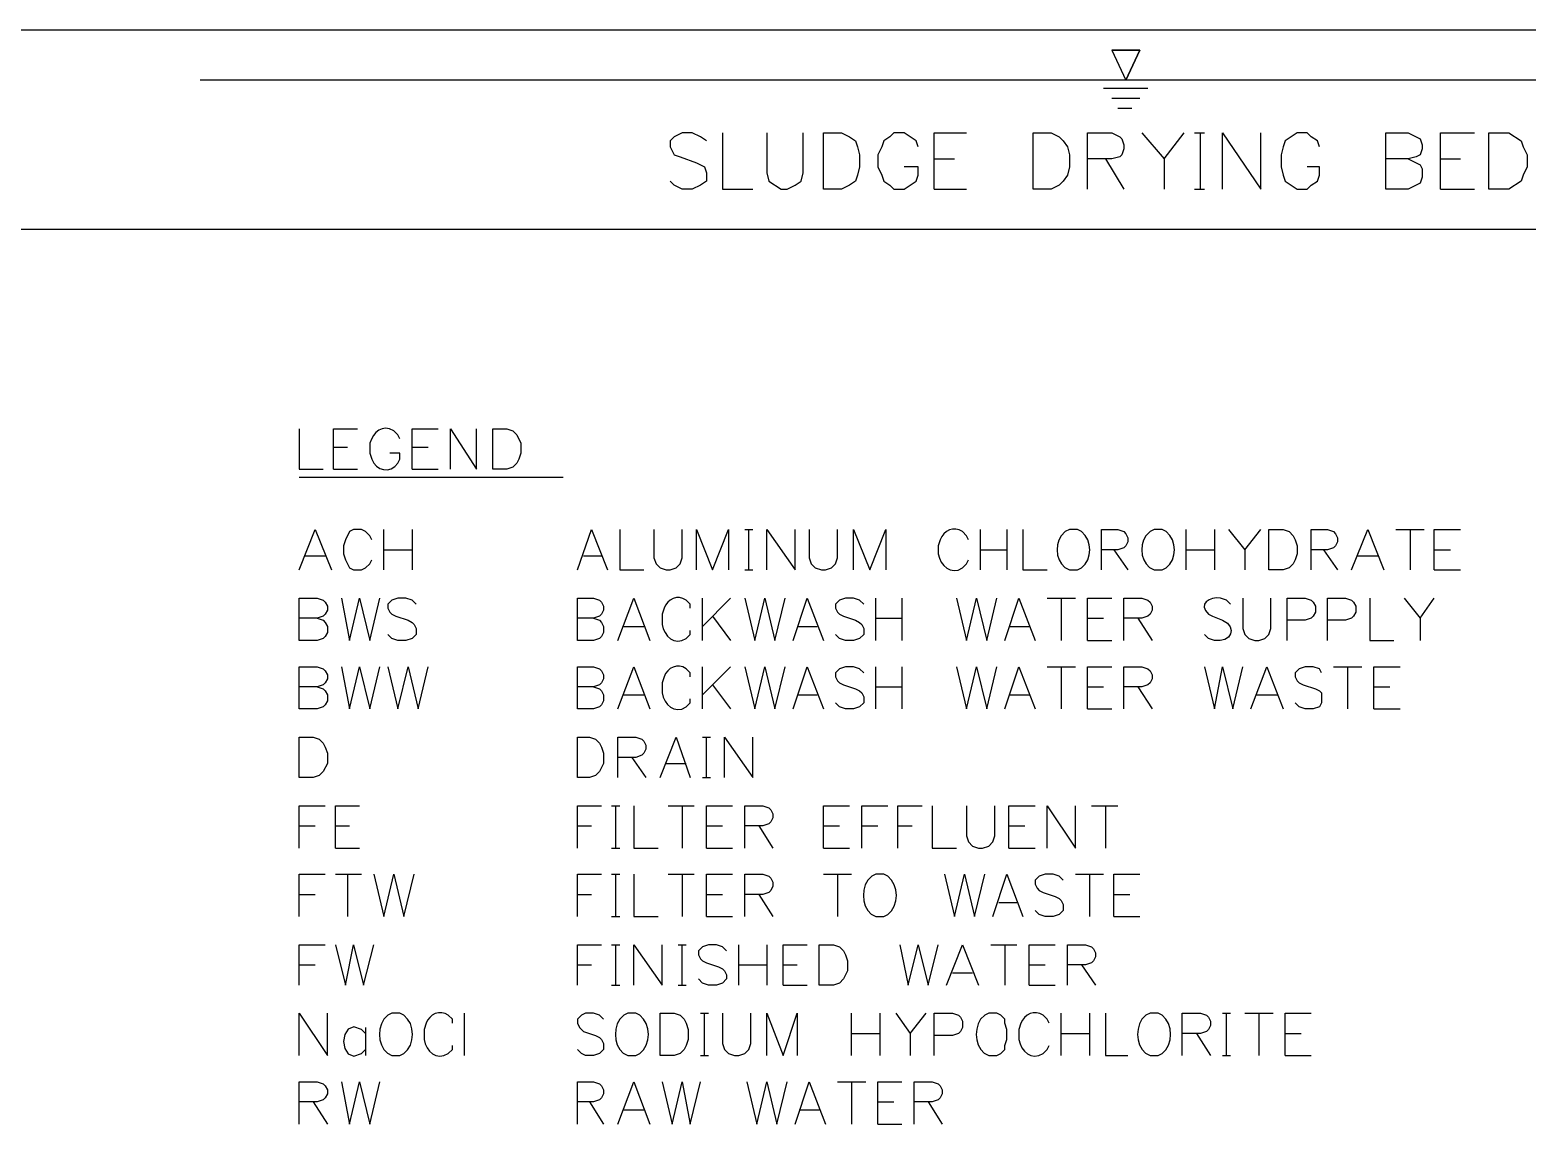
# Model space of a CAD drawing. Header units: metres. Extents: x 45 to 1207, y 17 to 774.
# Drawn here: x 636.8 to 815, y 154.6 to 284.9 of the extents above; entities that cross this region are included whole.
import ezdxf

# ---------------------------------------------------------------- set-up
doc = ezdxf.new("R2010")
doc.units = ezdxf.units.M

msp = doc.modelspace()

# ---------------------------------------------------------------- linework, layer by layer
for p, q in [((765.6, 282.48), (767.28, 278.88)), ((768.96, 282.48), (765.6, 282.48)), ((765.6, 282.48), (768.96, 282.48)), ((765.6, 282.48), (768.96, 282.48)), ((767.28, 278.88), (768.96, 282.48)), ((768.96, 282.48), (767.28, 278.88)), ((831.36, 278.88), (657.12, 278.88)), ((769.92, 277.92), (764.64, 277.92)), ((768.96, 276.72), (765.6, 276.72)), ((768, 275.52), (766.32, 275.52)), ((713.52, 272.16), (713.04, 271.68)), ((713.04, 271.68), (713.04, 270.96)), ((713.04, 270.96), (713.52, 270)), ((714.48, 272.64), (713.52, 272.16)), ((715.68, 272.64), (714.48, 272.64)), ((716.64, 272.16), (715.68, 272.64)), ((717.36, 271.68), (716.64, 272.16)), ((719.28, 272.64), (719.28, 265.92)), ((724.56, 272.64), (724.56, 267.84)), ((728.88, 267.84), (728.88, 272.64)), ((731.28, 265.92), (731.28, 272.64)), ((731.28, 272.64), (733.44, 272.64)), ((733.44, 272.64), (734.4, 272.16)), ((734.4, 272.16), (735.12, 271.68)), ((735.12, 271.68), (735.36, 270.96)), ((735.36, 270.96), (735.6, 270)), ((738.24, 270.96), (737.76, 270)), ((738.48, 271.68), (738.24, 270.96)), ((739.2, 272.16), (738.48, 271.68)), ((739.68, 272.64), (739.2, 272.16)), ((740.88, 272.64), (739.68, 272.64)), ((742.32, 271.68), (740.88, 272.64)), ((742.56, 270.96), (742.32, 271.68)), ((744.48, 265.92), (744.48, 272.64)), ((744.48, 272.64), (748.32, 272.64)), ((756.24, 265.92), (756.24, 272.64)), ((756.24, 272.64), (758.4, 272.64)), ((758.4, 272.64), (759.36, 272.16)), ((759.36, 272.16), (759.84, 271.68)), ((759.84, 271.68), (760.32, 270.96)), ((760.32, 270.96), (760.56, 270)), ((762.72, 265.92), (762.72, 272.64)), ((762.72, 272.64), (765.6, 272.64)), ((765.6, 272.64), (766.56, 272.16)), ((766.56, 272.16), (766.8, 271.92)), ((766.8, 271.92), (767.04, 271.2)), ((767.04, 271.2), (767.04, 270.72)), ((769.2, 272.64), (771.84, 269.52)), ((771.84, 269.52), (774.24, 272.64)), ((775.44, 272.64), (776.64, 272.64)), ((776.16, 265.92), (776.16, 272.64)), ((778.8, 265.92), (778.8, 272.64)), ((778.8, 272.64), (783.36, 265.92)), ((783.36, 265.92), (783.36, 272.64)), ((786, 270.96), (785.76, 270)), ((786.24, 271.68), (786, 270.96)), ((787.68, 272.64), (786.24, 271.68)), ((788.88, 272.64), (787.68, 272.64)), ((789.36, 272.16), (788.88, 272.64)), ((790.08, 271.68), (789.36, 272.16)), ((790.32, 270.96), (790.08, 271.68)), ((798.24, 265.92), (798.24, 272.64)), ((798.24, 272.64), (800.88, 272.64)), ((800.88, 272.64), (802.32, 271.92)), ((802.32, 271.92), (802.56, 271.2)), ((802.56, 271.2), (802.56, 270.72)), ((804.72, 265.92), (804.72, 272.64)), ((804.72, 272.64), (808.8, 272.64)), ((810.48, 265.92), (810.48, 272.64)), ((810.48, 272.64), (812.88, 272.64)), ((812.88, 272.64), (814.32, 271.68)), ((814.32, 271.68), (814.56, 270.96)), ((814.56, 270.96), (815.04, 270)), ((713.52, 270), (714.24, 269.76)), ((714.24, 269.76), (716.16, 269.04)), ((735.6, 270), (735.6, 268.56)), ((737.76, 270), (737.76, 268.56)), ((744.48, 269.52), (746.88, 269.52)), ((760.56, 270), (760.56, 268.56)), ((765.6, 269.52), (762.72, 269.52)), ((764.88, 269.52), (767.04, 265.92)), ((766.56, 269.76), (765.6, 269.52)), ((766.8, 270), (766.56, 269.76)), ((767.04, 270.72), (766.8, 270)), ((771.84, 269.52), (771.84, 265.92)), ((785.76, 270), (785.76, 268.56)), ((800.88, 269.52), (798.24, 269.52)), ((801.84, 269.76), (800.88, 269.52)), ((800.88, 269.52), (802.32, 268.8)), ((802.32, 270), (801.84, 269.76)), ((802.56, 270.72), (802.32, 270)), ((804.72, 269.52), (807.12, 269.52)), ((815.04, 270), (815.04, 268.56)), ((716.16, 269.04), (717.12, 268.56)), ((717.12, 268.56), (717.36, 267.84)), ((717.36, 267.84), (717.36, 266.88)), ((724.56, 267.84), (724.8, 266.88)), ((728.64, 266.88), (728.88, 267.84)), ((735.36, 267.6), (735.12, 266.88)), ((735.6, 268.56), (735.36, 267.6)), ((737.76, 268.56), (738.24, 267.6)), ((738.24, 267.6), (738.48, 266.88)), ((742.56, 268.56), (740.88, 268.56)), ((742.32, 266.88), (742.56, 267.6)), ((742.56, 267.6), (742.56, 268.56)), ((760.32, 267.6), (759.84, 266.88)), ((760.56, 268.56), (760.32, 267.6)), ((785.76, 268.56), (786, 267.6)), ((786, 267.6), (786.24, 266.88)), ((790.32, 268.56), (788.88, 268.56)), ((790.08, 266.88), (790.32, 267.6)), ((790.32, 267.6), (790.32, 268.56)), ((802.32, 268.8), (802.56, 268.32)), ((802.56, 267.36), (802.32, 266.64)), ((802.56, 268.32), (802.56, 267.36)), ((814.56, 267.6), (814.32, 266.88)), ((815.04, 268.56), (814.56, 267.6)), ((713.52, 266.4), (713.04, 266.88)), ((714.48, 265.92), (713.52, 266.4)), ((715.68, 265.92), (714.48, 265.92)), ((716.64, 266.4), (715.68, 265.92)), ((717.36, 266.88), (716.64, 266.4)), ((719.28, 265.92), (722.88, 265.92)), ((724.8, 266.88), (726.24, 265.92)), ((726.24, 265.92), (726.96, 265.92)), ((726.96, 265.92), (727.92, 266.4)), ((727.92, 266.4), (728.64, 266.88)), ((733.44, 265.92), (731.28, 265.92)), ((734.4, 266.4), (733.44, 265.92)), ((735.12, 266.88), (734.4, 266.4)), ((738.48, 266.88), (739.2, 266.4)), ((739.2, 266.4), (739.68, 265.92)), ((739.68, 265.92), (740.88, 265.92)), ((740.88, 265.92), (742.32, 266.88)), ((744.48, 265.92), (748.32, 265.92)), ((758.4, 265.92), (756.24, 265.92)), ((759.36, 266.4), (758.4, 265.92)), ((759.84, 266.88), (759.36, 266.4)), ((775.44, 265.92), (776.64, 265.92)), ((786.24, 266.88), (787.68, 265.92)), ((787.68, 265.92), (788.88, 265.92)), ((788.88, 265.92), (789.36, 266.4)), ((789.36, 266.4), (790.08, 266.88)), ((800.88, 265.92), (798.24, 265.92)), ((802.32, 266.64), (800.88, 265.92)), ((804.72, 265.92), (808.8, 265.92)), ((812.88, 265.92), (810.48, 265.92)), ((814.32, 266.88), (812.88, 265.92)), ((668.88, 237.36), (668.88, 232.56)), ((672.96, 232.56), (672.96, 237.36)), ((672.96, 237.36), (675.84, 237.36)), ((680.64, 236.64), (680.16, 237.12)), ((682.32, 232.56), (682.32, 237.36)), ((682.32, 237.36), (685.44, 237.36)), ((686.88, 232.56), (686.88, 237.36)), ((686.88, 237.36), (690, 232.56)), ((690, 232.56), (690, 237.36)), ((691.92, 232.56), (691.92, 237.36)), ((691.92, 237.36), (693.6, 237.36)), ((693.6, 237.36), (694.32, 237.12)), ((694.32, 237.12), (694.8, 236.64)), ((677.28, 235.68), (677.28, 234.48)), ((680.88, 236.16), (680.64, 236.64)), ((694.8, 236.64), (695.28, 235.68)), ((695.28, 235.68), (695.28, 234.48)), ((672.96, 235.2), (674.64, 235.2)), ((677.28, 234.48), (677.52, 233.76)), ((680.88, 234.48), (679.68, 234.48)), ((680.64, 233.28), (680.88, 233.76)), ((680.88, 233.76), (680.88, 234.48)), ((682.32, 235.2), (684.24, 235.2)), ((695.04, 233.76), (694.8, 233.28)), ((695.28, 234.48), (695.04, 233.76)), ((668.88, 232.56), (671.76, 232.56)), ((672.96, 232.56), (675.84, 232.56)), ((682.32, 232.56), (685.44, 232.56)), ((693.6, 232.56), (691.92, 232.56)), ((694.32, 232.8), (693.6, 232.56)), ((694.8, 233.28), (694.32, 232.8)), ((668.88, 231.6), (700.32, 231.6)), ((668.88, 220.56), (670.8, 225.36)), ((670.8, 225.36), (672.72, 220.56)), ((674.88, 225.12), (674.4, 224.16)), ((675.36, 225.36), (674.88, 225.12)), ((676.32, 225.36), (675.36, 225.36)), ((676.8, 225.12), (676.32, 225.36)), ((677.28, 224.64), (676.8, 225.12)), ((677.52, 224.16), (677.28, 224.64)), ((678.96, 220.56), (678.96, 225.36)), ((682.32, 225.36), (682.32, 220.56)), ((702, 220.56), (703.68, 225.36)), ((703.68, 225.36), (705.6, 220.56)), ((707.04, 225.36), (707.04, 220.56)), ((711.12, 225.36), (711.12, 222)), ((714.48, 222), (714.48, 225.36)), ((716.16, 220.56), (716.16, 225.36)), ((716.16, 225.36), (718.08, 220.56)), ((718.08, 220.56), (720, 225.36)), ((720, 225.36), (720, 220.56)), ((721.92, 225.36), (722.88, 225.36)), ((722.4, 220.56), (722.4, 225.36)), ((724.56, 220.56), (724.56, 225.36)), ((724.56, 225.36), (727.92, 220.56)), ((727.92, 220.56), (727.92, 225.36)), ((729.6, 225.36), (729.6, 222)), ((732.96, 222), (732.96, 225.36)), ((734.88, 220.56), (734.88, 225.36)), ((734.88, 225.36), (736.8, 220.56)), ((736.8, 220.56), (738.72, 225.36)), ((738.72, 225.36), (738.72, 220.56)), ((748.32, 224.64), (747.84, 225.12)), ((748.56, 224.16), (748.32, 224.64)), ((750, 220.56), (750, 225.36)), ((753.12, 225.36), (753.12, 220.56)), ((755.04, 225.36), (755.04, 220.56)), ((760.08, 225.12), (759.6, 224.64)), ((760.56, 225.36), (760.08, 225.12)), ((761.52, 225.36), (760.56, 225.36)), ((762, 225.12), (761.52, 225.36)), ((764.4, 220.56), (764.4, 225.36)), ((764.4, 225.36), (766.32, 225.36)), ((766.32, 225.36), (767.04, 225.12)), ((767.04, 225.12), (767.28, 224.88)), ((767.28, 224.88), (767.52, 224.4)), ((770.16, 225.12), (769.68, 224.64)), ((770.64, 225.36), (770.16, 225.12)), ((771.6, 225.36), (770.64, 225.36)), ((772.08, 225.12), (771.6, 225.36)), ((774.48, 220.56), (774.48, 225.36)), ((777.84, 225.36), (777.84, 220.56)), ((779.52, 225.36), (781.44, 222.96)), ((781.44, 222.96), (783.36, 225.36)), ((784.32, 220.56), (784.32, 225.36)), ((784.32, 225.36), (786, 225.36)), ((786, 225.36), (786.72, 225.12)), ((786.72, 225.12), (787.2, 224.64)), ((787.2, 224.64), (787.44, 224.16)), ((789.36, 220.56), (789.36, 225.36)), ((789.36, 225.36), (791.28, 225.36)), ((791.28, 225.36), (792, 225.12)), ((792, 225.12), (792.24, 224.88)), ((792.24, 224.88), (792.48, 224.4)), ((794.16, 220.56), (796.08, 225.36)), ((796.08, 225.36), (798, 220.56)), ((799.44, 225.36), (802.8, 225.36)), ((801.12, 225.36), (801.12, 220.56)), ((804, 220.56), (804, 225.36)), ((804, 225.36), (807.12, 225.36)), ((674.4, 224.16), (674.16, 223.44)), ((674.16, 223.44), (674.16, 222.48)), ((678.96, 222.96), (682.32, 222.96)), ((745.2, 224.16), (744.96, 223.44)), ((744.96, 223.44), (744.96, 222.48)), ((750, 222.96), (753.12, 222.96)), ((766.32, 222.96), (764.4, 222.96)), ((765.84, 222.96), (767.52, 220.56)), ((767.04, 223.2), (766.32, 222.96)), ((767.28, 223.44), (767.04, 223.2)), ((767.52, 223.92), (767.28, 223.44)), ((767.52, 224.4), (767.52, 223.92)), ((774.48, 222.96), (777.84, 222.96)), ((781.44, 222.96), (781.44, 220.56)), ((787.44, 224.16), (787.68, 223.44)), ((787.68, 223.44), (787.68, 222.48)), ((791.28, 222.96), (789.36, 222.96)), ((790.8, 222.96), (792.48, 220.56)), ((792, 223.2), (791.28, 222.96)), ((792.24, 223.44), (792, 223.2)), ((792.48, 223.92), (792.24, 223.44)), ((792.48, 224.4), (792.48, 223.92)), ((804, 222.96), (805.92, 222.96)), ((669.6, 222.24), (672, 222.24)), ((674.16, 222.48), (674.4, 221.76)), ((674.4, 221.76), (674.88, 220.8)), ((676.8, 220.8), (677.28, 221.28)), ((677.28, 221.28), (677.52, 221.76)), ((702.72, 222.24), (704.88, 222.24)), ((711.12, 222), (711.36, 221.28)), ((711.36, 221.28), (711.84, 220.8)), ((713.76, 220.8), (714.24, 221.28)), ((714.24, 221.28), (714.48, 222)), ((729.6, 222), (729.84, 221.28)), ((729.84, 221.28), (730.32, 220.8)), ((732.24, 220.8), (732.72, 221.28)), ((732.72, 221.28), (732.96, 222)), ((747.84, 220.8), (748.32, 221.28)), ((748.32, 221.28), (748.56, 221.76)), ((787.2, 221.28), (786.72, 220.8)), ((787.44, 221.76), (787.2, 221.28)), ((787.68, 222.48), (787.44, 221.76)), ((794.88, 222.24), (797.28, 222.24)), ((674.88, 220.8), (675.36, 220.56)), ((675.36, 220.56), (676.32, 220.56)), ((676.32, 220.56), (676.8, 220.8)), ((707.04, 220.56), (709.92, 220.56)), ((711.84, 220.8), (712.56, 220.56)), ((712.56, 220.56), (713.04, 220.56)), ((713.04, 220.56), (713.76, 220.8)), ((721.92, 220.56), (722.88, 220.56)), ((730.32, 220.8), (731.04, 220.56)), ((731.04, 220.56), (731.52, 220.56)), ((731.52, 220.56), (732.24, 220.8)), ((755.04, 220.56), (757.92, 220.56)), ((760.56, 220.56), (761.52, 220.56)), ((761.52, 220.56), (762, 220.8)), ((770.64, 220.56), (771.6, 220.56)), ((771.6, 220.56), (772.08, 220.8)), ((786, 220.56), (784.32, 220.56)), ((786.72, 220.8), (786, 220.56)), ((804, 220.56), (807.12, 220.56)), ((668.88, 212.16), (668.88, 217.2)), ((668.88, 217.2), (671.04, 217.2)), ((671.04, 217.2), (671.76, 216.96)), ((671.76, 216.96), (672, 216.72)), ((672, 216.72), (672.24, 216.24)), ((672.24, 215.76), (672, 215.28)), ((672.24, 216.24), (672.24, 215.76)), ((673.92, 217.2), (674.88, 212.16)), ((674.88, 212.16), (676.08, 217.2)), ((676.08, 217.2), (677.28, 212.16)), ((677.28, 212.16), (678.48, 217.2)), ((679.92, 216.96), (679.44, 216.48)), ((679.44, 216.48), (679.44, 216)), ((679.44, 216), (679.68, 215.52)), ((680.64, 217.2), (679.92, 216.96)), ((681.6, 217.2), (680.64, 217.2)), ((682.32, 216.96), (681.6, 217.2)), ((682.8, 216.48), (682.32, 216.96)), ((702, 212.16), (702, 217.2)), ((702, 217.2), (703.92, 217.2)), ((703.92, 217.2), (704.64, 216.96)), ((704.64, 216.96), (704.88, 216.72)), ((704.88, 216.72), (705.12, 216.24)), ((705.12, 215.76), (704.88, 215.28)), ((705.12, 216.24), (705.12, 215.76)), ((706.8, 212.16), (708.72, 217.2)), ((708.72, 217.2), (710.64, 212.16)), ((712.32, 216), (712.08, 215.28)), ((715.44, 216.48), (714.96, 216.96)), ((715.44, 216), (715.44, 216.48)), ((716.88, 212.16), (716.88, 217.2)), ((720.24, 217.2), (716.88, 213.84)), ((721.92, 217.2), (723.12, 212.16)), ((723.12, 212.16), (724.32, 217.2)), ((724.32, 217.2), (725.52, 212.16)), ((725.52, 212.16), (726.72, 217.2)), ((727.68, 212.16), (729.36, 217.2)), ((729.36, 217.2), (731.28, 212.16)), ((733.2, 216.96), (732.72, 216.48)), ((732.72, 216.48), (732.72, 216)), ((732.72, 216), (732.96, 215.52)), ((733.92, 217.2), (733.2, 216.96)), ((734.88, 217.2), (733.92, 217.2)), ((735.6, 216.96), (734.88, 217.2)), ((736.08, 216.48), (735.6, 216.96)), ((737.52, 212.16), (737.52, 217.2)), ((740.64, 217.2), (740.64, 212.16)), ((747.12, 217.2), (748.32, 212.16)), ((748.32, 212.16), (749.52, 217.2)), ((749.52, 217.2), (750.72, 212.16)), ((750.72, 212.16), (751.92, 217.2)), ((752.88, 212.16), (754.56, 217.2)), ((754.56, 217.2), (756.48, 212.16)), ((757.92, 217.2), (761.28, 217.2)), ((759.6, 217.2), (759.6, 212.16)), ((762.72, 212.16), (762.72, 217.2)), ((762.72, 217.2), (765.6, 217.2)), ((767.04, 212.16), (767.04, 217.2)), ((767.04, 217.2), (769.2, 217.2)), ((769.2, 217.2), (769.92, 216.96)), ((769.92, 216.96), (770.16, 216.72)), ((770.16, 216.72), (770.4, 216.24)), ((770.4, 215.76), (770.16, 215.28)), ((770.4, 216.24), (770.4, 215.76)), ((779.28, 216.96), (778.56, 217.2)), ((779.76, 216.48), (779.28, 216.96)), ((781.2, 217.2), (781.2, 213.6)), ((784.56, 213.6), (784.56, 217.2)), ((786.48, 212.16), (786.48, 217.2)), ((786.48, 217.2), (788.64, 217.2)), ((788.64, 217.2), (789.36, 216.96)), ((789.36, 216.96), (789.6, 216.72)), ((789.6, 216.72), (789.84, 216.24)), ((789.84, 216.24), (789.84, 215.52)), ((791.28, 212.16), (791.28, 217.2)), ((791.28, 217.2), (793.44, 217.2)), ((793.44, 217.2), (794.16, 216.96)), ((794.16, 216.96), (794.4, 216.72)), ((794.4, 216.72), (794.64, 216.24)), ((794.64, 216.24), (794.64, 215.52)), ((796.32, 217.2), (796.32, 212.16)), ((800.4, 217.2), (802.32, 214.8)), ((802.32, 214.8), (804, 217.2)), ((671.04, 214.8), (668.88, 214.8)), ((671.76, 215.04), (671.04, 214.8)), ((671.04, 214.8), (671.76, 214.56)), ((672, 215.28), (671.76, 215.04)), ((671.76, 214.56), (672, 214.32)), ((672, 214.32), (672.24, 213.84)), ((672.24, 213.84), (672.24, 213.12)), ((679.68, 215.52), (679.92, 215.28)), ((679.92, 215.28), (680.4, 215.04)), ((680.4, 215.04), (681.84, 214.56)), ((681.84, 214.56), (682.32, 214.32)), ((682.32, 214.32), (682.56, 214.08)), ((682.56, 214.08), (682.8, 213.6)), ((703.92, 214.8), (702, 214.8)), ((704.64, 215.04), (703.92, 214.8)), ((703.92, 214.8), (704.64, 214.56)), ((704.88, 215.28), (704.64, 215.04)), ((704.64, 214.56), (704.88, 214.32)), ((704.88, 214.32), (705.12, 213.84)), ((705.12, 213.84), (705.12, 213.12)), ((707.52, 213.84), (709.92, 213.84)), ((712.08, 215.28), (712.08, 214.08)), ((718.08, 215.04), (720.24, 212.16)), ((728.16, 213.84), (730.56, 213.84)), ((732.96, 215.52), (733.2, 215.28)), ((733.2, 215.28), (733.68, 215.04)), ((733.68, 215.04), (735.12, 214.56)), ((735.12, 214.56), (735.6, 214.32)), ((735.6, 214.32), (735.84, 214.08)), ((735.84, 214.08), (736.08, 213.6)), ((737.52, 214.8), (740.64, 214.8)), ((762.72, 214.8), (764.64, 214.8)), ((769.2, 214.8), (767.04, 214.8)), ((768.72, 214.8), (770.4, 212.16)), ((769.92, 215.04), (769.2, 214.8)), ((770.16, 215.28), (769.92, 215.04)), ((777.12, 215.28), (777.6, 215.04)), ((777.6, 215.04), (778.8, 214.56)), ((788.64, 214.56), (786.48, 214.56)), ((789.36, 214.8), (788.64, 214.56)), ((789.6, 215.04), (789.36, 214.8)), ((789.84, 215.52), (789.6, 215.04)), ((793.44, 214.56), (791.28, 214.56)), ((794.16, 214.8), (793.44, 214.56)), ((794.4, 215.04), (794.16, 214.8)), ((794.64, 215.52), (794.4, 215.04)), ((802.32, 214.8), (802.32, 212.16)), ((671.04, 212.16), (668.88, 212.16)), ((671.76, 212.4), (671.04, 212.16)), ((672, 212.64), (671.76, 212.4)), ((672.24, 213.12), (672, 212.64)), ((679.92, 212.4), (679.44, 212.88)), ((680.64, 212.16), (679.92, 212.4)), ((681.6, 212.16), (680.64, 212.16)), ((682.32, 212.4), (681.6, 212.16)), ((682.8, 212.88), (682.32, 212.4)), ((682.8, 213.6), (682.8, 212.88)), ((703.92, 212.16), (702, 212.16)), ((704.64, 212.4), (703.92, 212.16)), ((704.88, 212.64), (704.64, 212.4)), ((705.12, 213.12), (704.88, 212.64)), ((714.96, 212.4), (715.44, 212.88)), ((715.44, 212.88), (715.44, 213.36)), ((733.2, 212.4), (732.72, 212.88)), ((733.92, 212.16), (733.2, 212.4)), ((734.88, 212.16), (733.92, 212.16)), ((735.6, 212.4), (734.88, 212.16)), ((736.08, 212.88), (735.6, 212.4)), ((736.08, 213.6), (736.08, 212.88)), ((753.36, 213.84), (755.76, 213.84)), ((762.72, 212.16), (765.6, 212.16)), ((777.12, 212.4), (776.64, 212.88)), ((777.84, 212.16), (777.12, 212.4)), ((781.2, 213.6), (781.44, 212.88)), ((781.44, 212.88), (781.92, 212.4)), ((781.92, 212.4), (782.64, 212.16)), ((782.64, 212.16), (783.12, 212.16)), ((783.12, 212.16), (783.84, 212.4)), ((783.84, 212.4), (784.32, 212.88)), ((784.32, 212.88), (784.56, 213.6)), ((796.32, 212.16), (799.2, 212.16)), ((668.88, 204), (668.88, 209.04)), ((668.88, 209.04), (671.04, 209.04)), ((671.04, 209.04), (671.76, 208.8)), ((671.76, 208.8), (672, 208.56)), ((672, 208.56), (672.24, 208.08)), ((673.92, 209.04), (674.88, 204)), ((674.88, 204), (676.08, 209.04)), ((676.08, 209.04), (677.28, 204)), ((677.28, 204), (678.48, 209.04)), ((679.44, 209.04), (680.64, 204)), ((680.64, 204), (681.84, 209.04)), ((681.84, 209.04), (683.04, 204)), ((683.04, 204), (684.24, 209.04)), ((702, 204), (702, 209.04)), ((702, 209.04), (703.92, 209.04)), ((703.92, 209.04), (704.64, 208.8)), ((704.64, 208.8), (704.88, 208.56)), ((704.88, 208.56), (705.12, 208.08)), ((706.8, 204), (708.72, 209.04)), ((708.72, 209.04), (710.64, 204)), ((715.44, 208.32), (714.96, 208.8)), ((716.88, 204), (716.88, 209.04)), ((720.24, 209.04), (716.88, 205.68)), ((721.92, 209.04), (723.12, 204)), ((723.12, 204), (724.32, 209.04)), ((724.32, 209.04), (725.52, 204)), ((725.52, 204), (726.72, 209.04)), ((727.68, 204), (729.36, 209.04)), ((729.36, 209.04), (731.28, 204)), ((733.2, 208.8), (732.72, 208.32)), ((733.92, 209.04), (733.2, 208.8)), ((734.88, 209.04), (733.92, 209.04)), ((735.6, 208.8), (734.88, 209.04)), ((736.08, 208.32), (735.6, 208.8)), ((737.52, 204), (737.52, 209.04)), ((740.64, 209.04), (740.64, 204)), ((747.12, 209.04), (748.32, 204)), ((748.32, 204), (749.52, 209.04)), ((749.52, 209.04), (750.72, 204)), ((750.72, 204), (751.92, 209.04)), ((752.88, 204), (754.56, 209.04)), ((754.56, 209.04), (756.48, 204)), ((757.92, 209.04), (761.28, 209.04)), ((759.6, 209.04), (759.6, 204)), ((762.72, 204), (762.72, 209.04)), ((762.72, 209.04), (765.6, 209.04)), ((767.04, 204), (767.04, 209.04)), ((767.04, 209.04), (769.2, 209.04)), ((769.2, 209.04), (769.92, 208.8)), ((769.92, 208.8), (770.16, 208.56)), ((770.16, 208.56), (770.4, 208.08)), ((776.64, 209.04), (777.84, 204)), ((777.84, 204), (778.8, 209.04)), ((778.8, 209.04), (780, 204)), ((780, 204), (781.2, 209.04)), ((782.16, 204), (784.08, 209.04)), ((784.08, 209.04), (786, 204)), ((787.92, 208.8), (787.44, 208.32)), ((788.64, 209.04), (787.92, 208.8)), ((789.6, 209.04), (788.64, 209.04)), ((790.32, 208.8), (789.6, 209.04)), ((790.56, 208.32), (790.32, 208.8)), ((792, 209.04), (795.36, 209.04)), ((793.68, 209.04), (793.68, 204)), ((796.8, 204), (796.8, 209.04)), ((796.8, 209.04), (799.92, 209.04)), ((671.76, 206.88), (671.04, 206.64)), ((672, 207.12), (671.76, 206.88)), ((672.24, 207.6), (672, 207.12)), ((672.24, 208.08), (672.24, 207.6)), ((704.64, 206.88), (703.92, 206.64)), ((704.88, 207.12), (704.64, 206.88)), ((705.12, 207.6), (704.88, 207.12)), ((705.12, 208.08), (705.12, 207.6)), ((712.32, 207.84), (712.08, 207.12)), ((712.08, 207.12), (712.08, 205.92)), ((715.44, 207.84), (715.44, 208.32)), ((718.08, 206.88), (720.24, 204)), ((732.72, 208.32), (732.72, 207.84)), ((732.72, 207.84), (732.96, 207.36)), ((732.96, 207.36), (733.2, 207.12)), ((733.2, 207.12), (733.68, 206.88)), ((733.68, 206.88), (735.12, 206.4)), ((769.92, 206.88), (769.2, 206.64)), ((770.16, 207.12), (769.92, 206.88)), ((770.4, 207.6), (770.16, 207.12)), ((770.4, 208.08), (770.4, 207.6)), ((787.44, 208.32), (787.44, 207.84)), ((787.44, 207.84), (787.68, 207.36)), ((787.68, 207.36), (787.92, 207.12)), ((787.92, 207.12), (788.4, 206.88)), ((788.4, 206.88), (789.84, 206.4)), ((671.04, 206.64), (668.88, 206.64)), ((671.04, 206.64), (671.76, 206.4)), ((671.76, 206.4), (672, 206.16)), ((672, 206.16), (672.24, 205.68)), ((672.24, 204.96), (672, 204.48)), ((672.24, 205.68), (672.24, 204.96)), ((703.92, 206.64), (702, 206.64)), ((703.92, 206.64), (704.64, 206.4)), ((704.64, 206.4), (704.88, 206.16)), ((704.88, 206.16), (705.12, 205.68)), ((705.12, 204.96), (704.88, 204.48)), ((705.12, 205.68), (705.12, 204.96)), ((707.52, 205.68), (709.92, 205.68)), ((715.44, 204.72), (715.44, 205.2)), ((728.16, 205.68), (730.56, 205.68)), ((735.12, 206.4), (735.6, 206.16)), ((735.6, 206.16), (735.84, 205.92)), ((735.84, 205.92), (736.08, 205.44)), ((736.08, 205.44), (736.08, 204.72)), ((737.52, 206.64), (740.64, 206.64)), ((753.36, 205.68), (755.76, 205.68)), ((762.72, 206.64), (764.64, 206.64)), ((769.2, 206.64), (767.04, 206.64)), ((768.72, 206.64), (770.4, 204)), ((782.88, 205.68), (785.28, 205.68)), ((789.84, 206.4), (790.32, 206.16)), ((790.32, 206.16), (790.56, 205.92)), ((790.56, 205.92), (790.56, 204.72)), ((796.8, 206.64), (798.72, 206.64)), ((671.04, 204), (668.88, 204)), ((671.76, 204.24), (671.04, 204)), ((672, 204.48), (671.76, 204.24)), ((703.92, 204), (702, 204)), ((704.64, 204.24), (703.92, 204)), ((704.88, 204.48), (704.64, 204.24)), ((714.96, 204.24), (715.44, 204.72)), ((733.2, 204.24), (732.72, 204.72)), ((733.92, 204), (733.2, 204.24)), ((734.88, 204), (733.92, 204)), ((735.6, 204.24), (734.88, 204)), ((736.08, 204.72), (735.6, 204.24)), ((762.72, 204), (765.6, 204)), ((787.92, 204.24), (787.44, 204.72)), ((788.64, 204), (787.92, 204.24)), ((789.6, 204), (788.64, 204)), ((790.32, 204.24), (789.6, 204)), ((790.56, 204.72), (790.32, 204.24)), ((796.8, 204), (799.92, 204)), ((668.88, 195.84), (668.88, 200.64)), ((668.88, 200.64), (670.56, 200.64)), ((670.56, 200.64), (671.28, 200.4)), ((671.28, 200.4), (671.76, 199.92)), ((671.76, 199.92), (672, 199.44)), ((702, 195.84), (702, 200.64)), ((702, 200.64), (703.44, 200.64)), ((703.44, 200.64), (704.16, 200.4)), ((704.16, 200.4), (704.64, 199.92)), ((704.64, 199.92), (704.88, 199.44)), ((706.8, 195.84), (706.8, 200.64)), ((706.8, 200.64), (708.96, 200.64)), ((708.96, 200.64), (709.68, 200.4)), ((709.68, 200.4), (709.92, 200.16)), ((709.92, 200.16), (710.16, 199.68)), ((710.16, 199.68), (710.16, 199.2)), ((711.84, 195.84), (713.76, 200.64)), ((713.76, 200.64), (715.44, 195.84)), ((716.88, 200.64), (717.84, 200.64)), ((717.36, 195.84), (717.36, 200.64)), ((719.52, 195.84), (719.52, 200.64)), ((719.52, 200.64), (722.88, 195.84)), ((722.88, 195.84), (722.88, 200.64)), ((672, 199.44), (672.24, 198.72)), ((672.24, 198.72), (672.24, 197.52)), ((704.88, 199.44), (705.12, 198.72)), ((705.12, 198.72), (705.12, 197.52)), ((708.96, 198.24), (706.8, 198.24)), ((708.48, 198.24), (710.16, 195.84)), ((709.68, 198.48), (708.96, 198.24)), ((709.92, 198.72), (709.68, 198.48)), ((710.16, 199.2), (709.92, 198.72)), ((671.28, 196.08), (670.56, 195.84)), ((671.76, 196.56), (671.28, 196.08)), ((672.24, 197.52), (671.76, 196.56)), ((704.16, 196.08), (703.44, 195.84)), ((704.64, 196.56), (704.16, 196.08)), ((705.12, 197.52), (704.64, 196.56)), ((712.56, 197.52), (714.96, 197.52)), ((670.56, 195.84), (668.88, 195.84)), ((703.44, 195.84), (702, 195.84)), ((716.88, 195.84), (717.84, 195.84)), ((668.88, 187.44), (668.88, 192.48)), ((668.88, 192.48), (672, 192.48)), ((673.2, 187.44), (673.2, 192.48)), ((673.2, 192.48), (676.08, 192.48)), ((702, 187.44), (702, 192.48)), ((702, 192.48), (704.88, 192.48)), ((706.08, 192.48), (707.04, 192.48)), ((706.56, 187.44), (706.56, 192.48)), ((708.72, 192.48), (708.72, 187.44)), ((712.8, 192.48), (715.92, 192.48)), ((714.48, 192.48), (714.48, 187.44)), ((717.36, 187.44), (717.36, 192.48)), ((717.36, 192.48), (720.48, 192.48)), ((721.92, 187.44), (721.92, 192.48)), ((721.92, 192.48), (724.08, 192.48)), ((724.08, 192.48), (724.8, 192.24)), ((731.28, 187.44), (731.28, 192.48)), ((731.28, 192.48), (734.4, 192.48)), ((735.84, 187.44), (735.84, 192.48)), ((735.84, 192.48), (738.96, 192.48)), ((740.16, 187.44), (740.16, 192.48)), ((740.16, 192.48), (743.04, 192.48)), ((744.24, 192.48), (744.24, 187.44)), ((748.32, 192.48), (748.32, 188.88)), ((751.68, 188.88), (751.68, 192.48)), ((753.36, 187.44), (753.36, 192.48)), ((753.36, 192.48), (756.48, 192.48)), ((757.92, 187.44), (757.92, 192.48)), ((757.92, 192.48), (761.28, 187.44)), ((761.28, 187.44), (761.28, 192.48)), ((763.2, 192.48), (766.32, 192.48)), ((764.88, 192.48), (764.88, 187.44)), ((724.8, 192.24), (725.04, 192)), ((725.04, 192), (725.28, 191.52)), ((725.28, 191.04), (725.04, 190.56)), ((725.28, 191.52), (725.28, 191.04)), ((668.88, 190.08), (670.8, 190.08)), ((673.2, 190.08), (674.88, 190.08)), ((702, 190.08), (703.68, 190.08)), ((717.36, 190.08), (719.28, 190.08)), ((724.08, 190.08), (721.92, 190.08)), ((723.6, 190.08), (725.28, 187.44)), ((724.8, 190.32), (724.08, 190.08)), ((725.04, 190.56), (724.8, 190.32)), ((731.28, 190.08), (733.2, 190.08)), ((735.84, 190.08), (737.76, 190.08)), ((740.16, 190.08), (741.84, 190.08)), ((753.36, 190.08), (755.28, 190.08)), ((673.2, 187.44), (676.08, 187.44)), ((706.08, 187.44), (707.04, 187.44)), ((708.72, 187.44), (711.6, 187.44)), ((717.36, 187.44), (720.48, 187.44)), ((731.28, 187.44), (734.4, 187.44)), ((744.24, 187.44), (747.12, 187.44)), ((748.32, 188.88), (748.56, 188.16)), ((748.56, 188.16), (749.04, 187.68)), ((749.04, 187.68), (749.76, 187.44)), ((749.76, 187.44), (750.24, 187.44)), ((750.24, 187.44), (750.96, 187.68)), ((750.96, 187.68), (751.44, 188.16)), ((751.44, 188.16), (751.68, 188.88)), ((753.36, 187.44), (756.48, 187.44)), ((668.88, 179.28), (668.88, 184.32)), ((668.88, 184.32), (672, 184.32)), ((673.2, 184.32), (676.32, 184.32)), ((674.64, 184.32), (674.64, 179.28)), ((677.76, 184.32), (678.96, 179.28)), ((678.96, 179.28), (680.16, 184.32)), ((680.16, 184.32), (681.36, 179.28)), ((681.36, 179.28), (682.56, 184.32)), ((702, 179.28), (702, 184.32)), ((702, 184.32), (704.88, 184.32)), ((706.08, 184.32), (707.04, 184.32)), ((706.56, 179.28), (706.56, 184.32)), ((708.72, 184.32), (708.72, 179.28)), ((712.8, 184.32), (715.92, 184.32)), ((714.48, 184.32), (714.48, 179.28)), ((717.36, 179.28), (717.36, 184.32)), ((717.36, 184.32), (720.48, 184.32)), ((721.92, 179.28), (721.92, 184.32)), ((721.92, 184.32), (724.08, 184.32)), ((724.08, 184.32), (724.8, 184.08)), ((724.8, 184.08), (725.04, 183.84)), ((725.04, 183.84), (725.28, 183.36)), ((731.28, 184.32), (734.64, 184.32)), ((732.96, 184.32), (732.96, 179.28)), ((737.04, 184.08), (736.56, 183.6)), ((737.52, 184.32), (737.04, 184.08)), ((738.48, 184.32), (737.52, 184.32)), ((738.96, 184.08), (738.48, 184.32)), ((745.68, 184.32), (746.88, 179.28)), ((746.88, 179.28), (748.08, 184.32)), ((748.08, 184.32), (749.28, 179.28)), ((749.28, 179.28), (750.48, 184.32)), ((751.44, 179.28), (753.12, 184.32)), ((753.12, 184.32), (755.04, 179.28)), ((756.96, 184.08), (756.48, 183.6)), ((756.48, 183.6), (756.48, 183.12)), ((757.68, 184.32), (756.96, 184.08)), ((758.64, 184.32), (757.68, 184.32)), ((759.36, 184.08), (758.64, 184.32)), ((759.84, 183.6), (759.36, 184.08)), ((761.28, 184.32), (764.64, 184.32)), ((762.96, 184.32), (762.96, 179.28)), ((765.84, 179.28), (765.84, 184.32)), ((765.84, 184.32), (768.96, 184.32)), ((668.88, 181.92), (670.8, 181.92)), ((702, 181.92), (703.68, 181.92)), ((717.36, 181.92), (719.28, 181.92)), ((724.08, 181.92), (721.92, 181.92)), ((723.6, 181.92), (725.28, 179.28)), ((724.8, 182.16), (724.08, 181.92)), ((725.04, 182.4), (724.8, 182.16)), ((725.28, 182.88), (725.04, 182.4)), ((725.28, 183.36), (725.28, 182.88)), ((756.48, 183.12), (756.72, 182.64)), ((756.72, 182.64), (756.96, 182.4)), ((756.96, 182.4), (757.44, 182.16)), ((757.44, 182.16), (758.88, 181.68)), ((765.84, 181.92), (767.76, 181.92)), ((752.16, 180.96), (754.32, 180.96)), ((756.96, 179.52), (756.48, 180)), ((758.88, 181.68), (759.36, 181.44)), ((759.36, 181.44), (759.6, 181.2)), ((759.84, 180), (759.36, 179.52)), ((759.6, 181.2), (759.84, 180.72)), ((759.84, 180.72), (759.84, 180)), ((706.08, 179.28), (707.04, 179.28)), ((708.72, 179.28), (711.6, 179.28)), ((717.36, 179.28), (720.48, 179.28)), ((737.52, 179.28), (738.48, 179.28)), ((738.48, 179.28), (738.96, 179.52)), ((757.68, 179.28), (756.96, 179.52)), ((758.64, 179.28), (757.68, 179.28)), ((759.36, 179.52), (758.64, 179.28)), ((765.84, 179.28), (768.96, 179.28)), ((668.88, 171.12), (668.88, 175.92)), ((668.88, 175.92), (672, 175.92)), ((673.2, 175.92), (674.4, 171.12)), ((674.4, 171.12), (675.36, 175.92)), ((675.36, 175.92), (676.56, 171.12)), ((676.56, 171.12), (677.76, 175.92)), ((702, 171.12), (702, 175.92)), ((702, 175.92), (704.88, 175.92)), ((706.08, 175.92), (707.04, 175.92)), ((706.56, 171.12), (706.56, 175.92)), ((708.72, 171.12), (708.72, 175.92)), ((708.72, 175.92), (712.08, 171.12)), ((712.08, 171.12), (712.08, 175.92)), ((714, 175.92), (714.96, 175.92)), ((714.48, 171.12), (714.48, 175.92)), ((716.88, 175.68), (716.4, 175.2)), ((716.4, 175.2), (716.4, 174.72)), ((716.4, 174.72), (716.64, 174.24)), ((717.6, 175.92), (716.88, 175.68)), ((718.56, 175.92), (717.6, 175.92)), ((719.28, 175.68), (718.56, 175.92)), ((719.76, 175.2), (719.28, 175.68)), ((721.2, 171.12), (721.2, 175.92)), ((724.56, 175.92), (724.56, 171.12)), ((726.48, 171.12), (726.48, 175.92)), ((726.48, 175.92), (729.36, 175.92)), ((730.8, 171.12), (730.8, 175.92)), ((730.8, 175.92), (732.48, 175.92)), ((732.48, 175.92), (733.2, 175.68)), ((733.2, 175.68), (733.68, 175.2)), ((733.68, 175.2), (733.92, 174.72)), ((733.92, 174.72), (734.16, 174)), ((740.4, 175.92), (741.36, 171.12)), ((741.36, 171.12), (742.56, 175.92)), ((742.56, 175.92), (743.76, 171.12)), ((743.76, 171.12), (744.96, 175.92)), ((745.92, 171.12), (747.84, 175.92)), ((747.84, 175.92), (749.76, 171.12)), ((751.2, 175.92), (754.32, 175.92)), ((752.88, 175.92), (752.88, 171.12)), ((755.76, 171.12), (755.76, 175.92)), ((755.76, 175.92), (758.88, 175.92)), ((760.32, 171.12), (760.32, 175.92)), ((760.32, 175.92), (762.48, 175.92)), ((762.48, 175.92), (763.2, 175.68)), ((763.2, 175.68), (763.44, 175.44)), ((763.44, 175.44), (763.68, 174.96)), ((763.68, 174.96), (763.68, 174.48)), ((668.88, 173.52), (670.8, 173.52)), ((702, 173.52), (703.68, 173.52)), ((716.64, 174.24), (716.88, 174)), ((716.88, 174), (717.36, 173.76)), ((717.36, 173.76), (718.8, 173.28)), ((718.8, 173.28), (719.28, 173.04)), ((719.28, 173.04), (719.52, 172.8)), ((721.2, 173.52), (724.56, 173.52)), ((726.48, 173.52), (728.16, 173.52)), ((734.16, 174), (734.16, 172.8)), ((755.76, 173.52), (757.68, 173.52)), ((762.48, 173.52), (760.32, 173.52)), ((762, 173.52), (763.68, 171.12)), ((763.2, 173.76), (762.48, 173.52)), ((763.44, 174), (763.2, 173.76)), ((763.68, 174.48), (763.44, 174)), ((706.08, 171.12), (707.04, 171.12)), ((714, 171.12), (714.96, 171.12)), ((716.88, 171.36), (716.4, 171.84)), ((717.6, 171.12), (716.88, 171.36)), ((718.56, 171.12), (717.6, 171.12)), ((719.28, 171.36), (718.56, 171.12)), ((719.76, 171.84), (719.28, 171.36)), ((719.52, 172.8), (719.76, 172.32)), ((719.76, 172.32), (719.76, 171.84)), ((726.48, 171.12), (729.36, 171.12)), ((732.48, 171.12), (730.8, 171.12)), ((733.2, 171.36), (732.48, 171.12)), ((733.68, 171.84), (733.2, 171.36)), ((734.16, 172.8), (733.68, 171.84)), ((746.64, 172.56), (749.04, 172.56)), ((755.76, 171.12), (758.88, 171.12)), ((668.88, 162.72), (668.88, 167.76)), ((668.88, 167.76), (672.24, 162.72)), ((672.24, 162.72), (672.24, 167.76)), ((679.44, 167.52), (678.96, 167.04)), ((679.92, 167.76), (679.44, 167.52)), ((680.88, 167.76), (679.92, 167.76)), ((681.36, 167.52), (680.88, 167.76)), ((687.12, 167.04), (686.64, 167.52)), ((688.56, 162.72), (688.56, 167.76)), ((702.48, 167.52), (702, 167.04)), ((702.96, 167.76), (702.48, 167.52)), ((703.92, 167.76), (702.96, 167.76)), ((704.64, 167.52), (703.92, 167.76)), ((705.12, 167.04), (704.64, 167.52)), ((707.52, 167.52), (707.04, 167.04)), ((708, 167.76), (707.52, 167.52)), ((708.96, 167.76), (708, 167.76)), ((709.44, 167.52), (708.96, 167.76)), ((711.84, 162.72), (711.84, 167.76)), ((711.84, 167.76), (713.52, 167.76)), ((713.52, 167.76), (714.24, 167.52)), ((714.24, 167.52), (714.72, 167.04)), ((716.64, 167.76), (717.6, 167.76)), ((717.12, 162.72), (717.12, 167.76)), ((719.28, 167.76), (719.28, 164.16)), ((722.64, 164.16), (722.64, 167.76)), ((724.56, 162.72), (724.56, 167.76)), ((724.56, 167.76), (726.48, 162.72)), ((726.48, 162.72), (728.16, 167.76)), ((728.16, 167.76), (728.16, 162.72)), ((734.64, 162.72), (734.64, 167.76)), ((738, 167.76), (738, 162.72)), ((739.92, 167.76), (741.6, 165.36)), ((741.6, 165.36), (743.52, 167.76)), ((744.48, 162.72), (744.48, 167.76)), ((744.48, 167.76), (746.64, 167.76)), ((746.64, 167.76), (747.36, 167.52)), ((747.36, 167.52), (747.6, 167.28)), ((750.48, 167.52), (750, 167.04)), ((750.96, 167.76), (750.48, 167.52)), ((751.92, 167.76), (750.96, 167.76)), ((752.4, 167.52), (751.92, 167.76)), ((752.88, 167.04), (752.4, 167.52)), ((757.92, 167.04), (757.44, 167.52)), ((759.6, 162.72), (759.6, 167.76)), ((762.96, 167.76), (762.96, 162.72)), ((764.88, 167.76), (764.88, 162.72)), ((769.68, 167.52), (769.2, 167.04)), ((770.16, 167.76), (769.68, 167.52)), ((771.12, 167.76), (770.16, 167.76)), ((771.6, 167.52), (771.12, 167.76)), ((774, 162.72), (774, 167.76)), ((774, 167.76), (776.16, 167.76)), ((776.16, 167.76), (776.88, 167.52)), ((776.88, 167.52), (777.12, 167.28)), ((778.8, 167.76), (779.76, 167.76)), ((779.28, 162.72), (779.28, 167.76)), ((781.44, 167.76), (784.8, 167.76)), ((783.12, 167.76), (783.12, 162.72)), ((786.24, 162.72), (786.24, 167.76)), ((786.24, 167.76), (789.36, 167.76)), ((676.8, 165.36), (676.32, 165.84)), ((676.8, 166.08), (676.8, 162.72)), ((684, 166.56), (683.76, 165.84)), ((683.76, 165.84), (683.76, 164.64)), ((687.12, 166.56), (687.12, 167.04)), ((702, 167.04), (702, 166.56)), ((702, 166.56), (702.24, 166.08)), ((702.24, 166.08), (702.72, 165.6)), ((714.72, 167.04), (714.96, 166.56)), ((714.96, 166.56), (715.2, 165.84)), ((715.2, 165.84), (715.2, 164.64)), ((747.6, 167.28), (747.84, 166.8)), ((747.84, 166.08), (747.6, 165.6)), ((747.84, 166.8), (747.84, 166.08)), ((752.88, 166.56), (752.88, 167.04)), ((753.12, 165.84), (752.88, 166.56)), ((753.12, 164.64), (753.12, 165.84)), ((754.8, 166.56), (754.56, 165.84)), ((754.56, 165.84), (754.56, 164.64)), ((758.16, 166.56), (757.92, 167.04)), ((777.12, 165.84), (776.88, 165.6)), ((777.12, 167.28), (777.36, 166.8)), ((777.36, 166.32), (777.12, 165.84)), ((777.36, 166.8), (777.36, 166.32)), ((702.72, 165.6), (704.16, 165.12)), ((704.16, 165.12), (704.64, 164.88)), ((704.64, 164.88), (704.88, 164.64)), ((704.88, 164.64), (705.12, 164.16)), ((705.12, 164.16), (705.12, 163.44)), ((715.2, 164.64), (714.96, 163.92)), ((719.28, 164.16), (719.52, 163.44)), ((722.4, 163.44), (722.64, 164.16)), ((734.64, 165.36), (738, 165.36)), ((741.6, 165.36), (741.6, 162.72)), ((746.64, 165.12), (744.48, 165.12)), ((747.36, 165.36), (746.64, 165.12)), ((747.6, 165.6), (747.36, 165.36)), ((752.88, 163.92), (753.12, 164.64)), ((759.6, 165.36), (762.96, 165.36)), ((776.16, 165.36), (774, 165.36)), ((775.68, 165.36), (777.36, 162.72)), ((776.88, 165.6), (776.16, 165.36)), ((786.24, 165.36), (788.16, 165.36)), ((676.32, 162.96), (676.8, 163.44)), ((679.92, 162.72), (680.88, 162.72)), ((680.88, 162.72), (681.36, 162.96)), ((686.64, 162.96), (687.12, 163.44)), ((687.12, 163.44), (687.12, 163.92)), ((702.48, 162.96), (702, 163.44)), ((702.96, 162.72), (702.48, 162.96)), ((703.92, 162.72), (702.96, 162.72)), ((704.64, 162.96), (703.92, 162.72)), ((705.12, 163.44), (704.64, 162.96)), ((708, 162.72), (708.96, 162.72)), ((708.96, 162.72), (709.44, 162.96)), ((713.52, 162.72), (711.84, 162.72)), ((714.24, 162.96), (713.52, 162.72)), ((714.72, 163.44), (714.24, 162.96)), ((714.96, 163.92), (714.72, 163.44)), ((716.64, 162.72), (717.6, 162.72)), ((719.52, 163.44), (720, 162.96)), ((720, 162.96), (720.72, 162.72)), ((720.72, 162.72), (721.2, 162.72)), ((721.2, 162.72), (721.92, 162.96)), ((721.92, 162.96), (722.4, 163.44)), ((750.96, 162.72), (751.92, 162.72)), ((751.92, 162.72), (752.4, 162.96)), ((752.4, 162.96), (752.88, 163.44)), ((752.88, 163.44), (752.88, 163.92)), ((757.44, 162.96), (757.92, 163.44)), ((757.92, 163.44), (758.16, 163.92)), ((764.88, 162.72), (767.52, 162.72)), ((770.16, 162.72), (771.12, 162.72)), ((771.12, 162.72), (771.6, 162.96)), ((778.8, 162.72), (779.76, 162.72)), ((786.24, 162.72), (789.36, 162.72)), ((668.88, 154.56), (668.88, 159.6)), ((668.88, 159.6), (671.04, 159.6)), ((671.04, 159.6), (671.76, 159.36)), ((671.76, 159.36), (672, 159.12)), ((672, 159.12), (672.24, 158.64)), ((672.24, 158.64), (672.24, 158.16)), ((673.92, 159.6), (674.88, 154.56)), ((674.88, 154.56), (676.08, 159.6)), ((676.08, 159.6), (677.28, 154.56)), ((677.28, 154.56), (678.48, 159.6)), ((702, 154.56), (702, 159.6)), ((702, 159.6), (703.92, 159.6)), ((703.92, 159.6), (704.64, 159.36)), ((704.64, 159.36), (704.88, 159.12)), ((704.88, 159.12), (705.12, 158.64)), ((705.12, 158.64), (705.12, 158.16)), ((706.8, 154.56), (708.72, 159.6)), ((708.72, 159.6), (710.64, 154.56)), ((712.08, 159.6), (713.28, 154.56)), ((713.28, 154.56), (714.48, 159.6)), ((714.48, 159.6), (715.44, 154.56)), ((715.44, 154.56), (716.64, 159.6)), ((722.16, 159.6), (723.36, 154.56)), ((723.36, 154.56), (724.56, 159.6)), ((724.56, 159.6), (725.76, 154.56)), ((725.76, 154.56), (726.96, 159.6)), ((727.92, 154.56), (729.6, 159.6)), ((729.6, 159.6), (731.52, 154.56)), ((732.96, 159.6), (736.32, 159.6)), ((734.64, 159.6), (734.64, 154.56)), ((737.76, 154.56), (737.76, 159.6)), ((737.76, 159.6), (740.64, 159.6)), ((742.08, 154.56), (742.08, 159.6)), ((742.08, 159.6), (744.24, 159.6)), ((744.24, 159.6), (744.96, 159.36)), ((744.96, 159.36), (745.2, 159.12)), ((745.2, 159.12), (745.44, 158.64)), ((745.44, 158.64), (745.44, 158.16)), ((671.04, 157.2), (668.88, 157.2)), ((670.56, 157.2), (672.24, 154.56)), ((671.76, 157.44), (671.04, 157.2)), ((672, 157.68), (671.76, 157.44)), ((672.24, 158.16), (672, 157.68)), ((703.92, 157.2), (702, 157.2)), ((703.44, 157.2), (705.12, 154.56)), ((704.64, 157.44), (703.92, 157.2)), ((704.88, 157.68), (704.64, 157.44)), ((705.12, 158.16), (704.88, 157.68)), ((737.76, 157.2), (739.68, 157.2)), ((744.24, 157.2), (742.08, 157.2)), ((743.76, 157.2), (745.44, 154.56)), ((744.96, 157.44), (744.24, 157.2)), ((745.2, 157.68), (744.96, 157.44)), ((745.44, 158.16), (745.2, 157.68)), ((707.52, 156.24), (709.92, 156.24)), ((728.4, 156.24), (730.8, 156.24)), ((737.76, 154.56), (740.64, 154.56))]:
    msp.add_line(p, q)
msp.add_lwpolyline([(624.72, 261.12), (624.72, 284.88), (909.6, 284.88), (909.6, 261.12)], close=True)
for points in [[(680.16, 237.12), (679.65, 237.36), (679.18, 237.44), (678.75, 237.38), (678.36, 237.2), (678.02, 236.92), (677.73, 236.56), (677.48, 236.14), (677.28, 235.68)], [(677.52, 233.76), (677.76, 233.28), (678.09, 232.91), (678.49, 232.65), (678.93, 232.51), (679.38, 232.5), (679.84, 232.62), (680.26, 232.88), (680.64, 233.28)], [(747.84, 225.12), (747.45, 225.33), (747.05, 225.42), (746.66, 225.42), (746.28, 225.32), (745.93, 225.13), (745.63, 224.87), (745.38, 224.54), (745.2, 224.16)], [(759.6, 224.64), (759.32, 224.12), (759.15, 223.55), (759.1, 222.94), (759.15, 222.34), (759.33, 221.77), (759.62, 221.27), (760.03, 220.85), (760.56, 220.56)], [(762, 220.8), (762.43, 221.24), (762.74, 221.76), (762.93, 222.35), (762.99, 222.96), (762.93, 223.57), (762.74, 224.16), (762.43, 224.68), (762, 225.12)], [(769.68, 224.64), (769.4, 224.12), (769.23, 223.55), (769.18, 222.94), (769.23, 222.34), (769.41, 221.77), (769.7, 221.27), (770.11, 220.85), (770.64, 220.56)], [(772.08, 220.8), (772.51, 221.24), (772.82, 221.76), (773.01, 222.35), (773.07, 222.96), (773.01, 223.57), (772.82, 224.16), (772.51, 224.68), (772.08, 225.12)], [(744.96, 222.48), (745.1, 221.96), (745.32, 221.49), (745.61, 221.09), (745.96, 220.77), (746.37, 220.56), (746.83, 220.48), (747.32, 220.55), (747.84, 220.8)], [(714.96, 216.96), (714.57, 217.17), (714.17, 217.26), (713.78, 217.26), (713.4, 217.16), (713.05, 216.97), (712.75, 216.71), (712.5, 216.38), (712.32, 216)], [(778.56, 217.2), (778.07, 217.22), (777.6, 217.15), (777.19, 217), (776.86, 216.78), (776.65, 216.48), (776.6, 216.13), (776.75, 215.73), (777.12, 215.28)], [(712.08, 214.08), (712.22, 213.56), (712.44, 213.09), (712.73, 212.69), (713.08, 212.37), (713.49, 212.16), (713.95, 212.08), (714.44, 212.15), (714.96, 212.4)], [(778.8, 214.56), (779.37, 214.21), (779.71, 213.8), (779.83, 213.36), (779.76, 212.94), (779.5, 212.57), (779.08, 212.29), (778.52, 212.14), (777.84, 212.16)], [(714.96, 208.8), (714.57, 209.01), (714.17, 209.1), (713.78, 209.1), (713.4, 209), (713.05, 208.81), (712.75, 208.55), (712.5, 208.22), (712.32, 207.84)], [(712.08, 205.92), (712.22, 205.4), (712.44, 204.93), (712.73, 204.53), (713.08, 204.21), (713.49, 204), (713.95, 203.92), (714.44, 203.99), (714.96, 204.24)], [(736.56, 183.6), (736.27, 183.05), (736.1, 182.43), (736.04, 181.79), (736.1, 181.14), (736.27, 180.54), (736.57, 180), (736.98, 179.57), (737.52, 179.28)], [(738.96, 179.52), (739.4, 179.97), (739.72, 180.52), (739.91, 181.15), (739.97, 181.8), (739.91, 182.45), (739.72, 183.07), (739.4, 183.63), (738.96, 184.08)], [(681.36, 162.96), (681.8, 163.41), (682.12, 163.96), (682.31, 164.59), (682.37, 165.24), (682.31, 165.89), (682.12, 166.52), (681.8, 167.07), (681.36, 167.52)], [(686.64, 167.52), (686.25, 167.73), (685.85, 167.82), (685.46, 167.82), (685.08, 167.72), (684.73, 167.53), (684.43, 167.27), (684.18, 166.94), (684, 166.56)], [(709.44, 162.96), (709.88, 163.41), (710.2, 163.97), (710.39, 164.59), (710.45, 165.24), (710.39, 165.89), (710.2, 166.52), (709.88, 167.07), (709.44, 167.52)], [(757.44, 167.52), (757.05, 167.73), (756.65, 167.82), (756.26, 167.82), (755.88, 167.72), (755.53, 167.53), (755.23, 167.27), (754.98, 166.94), (754.8, 166.56)], [(771.6, 162.96), (772.04, 163.41), (772.36, 163.96), (772.55, 164.59), (772.61, 165.24), (772.55, 165.89), (772.36, 166.52), (772.04, 167.07), (771.6, 167.52)], [(676.32, 165.84), (675.38, 166.14), (674.71, 165.88), (674.31, 165.23), (674.18, 164.4), (674.31, 163.57), (674.71, 162.92), (675.38, 162.66), (676.32, 162.96)], [(678.96, 167.04), (678.67, 166.49), (678.5, 165.88), (678.44, 165.23), (678.5, 164.58), (678.67, 163.98), (678.97, 163.44), (679.38, 163.01), (679.92, 162.72)], [(707.04, 167.04), (706.75, 166.49), (706.58, 165.88), (706.52, 165.23), (706.58, 164.58), (706.75, 163.98), (707.05, 163.44), (707.46, 163.01), (708, 162.72)], [(750, 167.04), (749.71, 166.49), (749.54, 165.88), (749.48, 165.23), (749.54, 164.58), (749.71, 163.98), (750.01, 163.44), (750.42, 163.01), (750.96, 162.72)], [(769.2, 167.04), (768.91, 166.49), (768.74, 165.88), (768.68, 165.23), (768.74, 164.58), (768.91, 163.98), (769.21, 163.44), (769.62, 163.01), (770.16, 162.72)], [(683.76, 164.64), (683.9, 164.12), (684.12, 163.65), (684.41, 163.25), (684.76, 162.93), (685.17, 162.72), (685.63, 162.64), (686.12, 162.71), (686.64, 162.96)], [(754.56, 164.64), (754.7, 164.12), (754.92, 163.65), (755.21, 163.25), (755.56, 162.93), (755.97, 162.72), (756.43, 162.64), (756.92, 162.71), (757.44, 162.96)]]:
    msp.add_lwpolyline(points)

doc.saveas('drawing.dxf')
